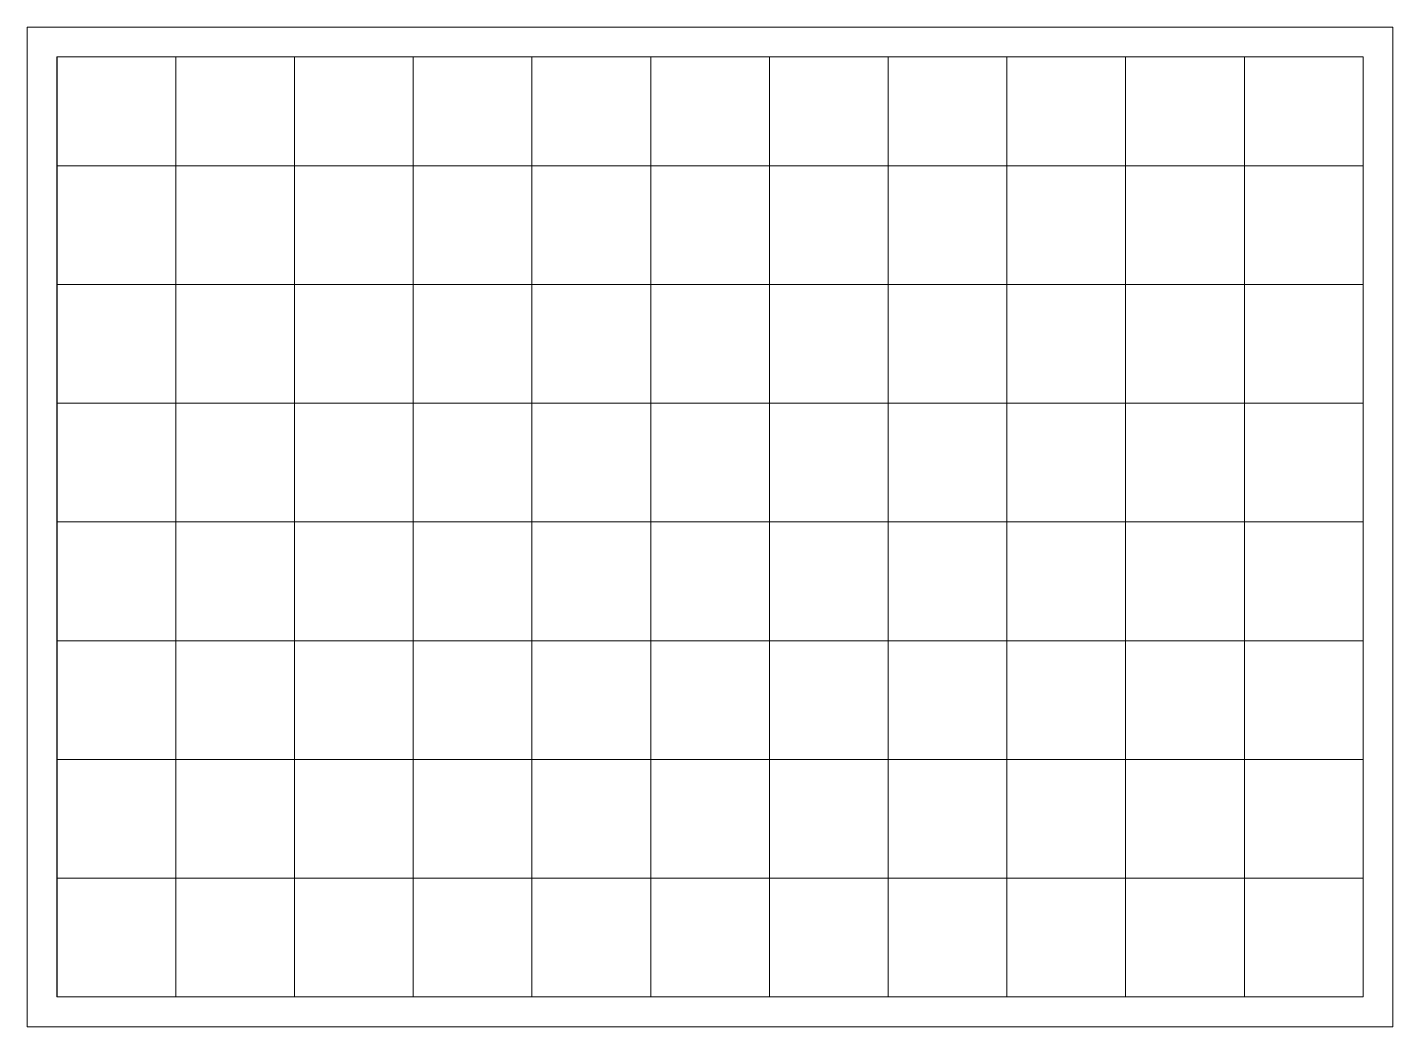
# Model space of a CAD drawing. Header units: inches. Extents: x 4722 to 4998, y -412 to -210.
import ezdxf

# ---------------------------------------------------------------- set-up
doc = ezdxf.new("R2010")
doc.units = ezdxf.units.IN
doc.header["$LTSCALE"] = 0.5
doc.header["$MEASUREMENT"] = 0
doc.layers.add('1-Hatch', color=9, linetype='Continuous', lineweight=9)
doc.layers.add('1-Objects', color=7, linetype='Continuous', lineweight=18)

msp = doc.modelspace()

# ---------------------------------------------------------------- hatches: boundary and pattern name
at = {"layer": '1-Hatch'}
h = msp.add_hatch(dxfattribs=at)
h.set_pattern_fill('RCP2X2', color=256, pattern_type=2)
h.set_pattern_definition([(0, (4728, -405.881), (0, 24), []), (90, (4728, -405.881), (-24, 1e-15), [])])
h.paths.add_polyline_path([(4728, -215.88), (4728, -405.88), (4992, -405.88), (4992, -215.88), (4874.48, -215.88)])

# ---------------------------------------------------------------- linework, layer by layer
at = {"layer": '1-Objects'}
for points in [[(4722, -209.88), (4722, -411.88), (4998, -411.88), (4998, -209.88), (4880.48, -209.88), (4880.48, -209.88)], [(4728, -215.88), (4728, -405.88), (4992, -405.88), (4992, -215.88), (4874.48, -215.88), (4874.48, -215.88)]]:
    msp.add_lwpolyline(points, close=True, dxfattribs=at)

doc.saveas('drawing.dxf')
